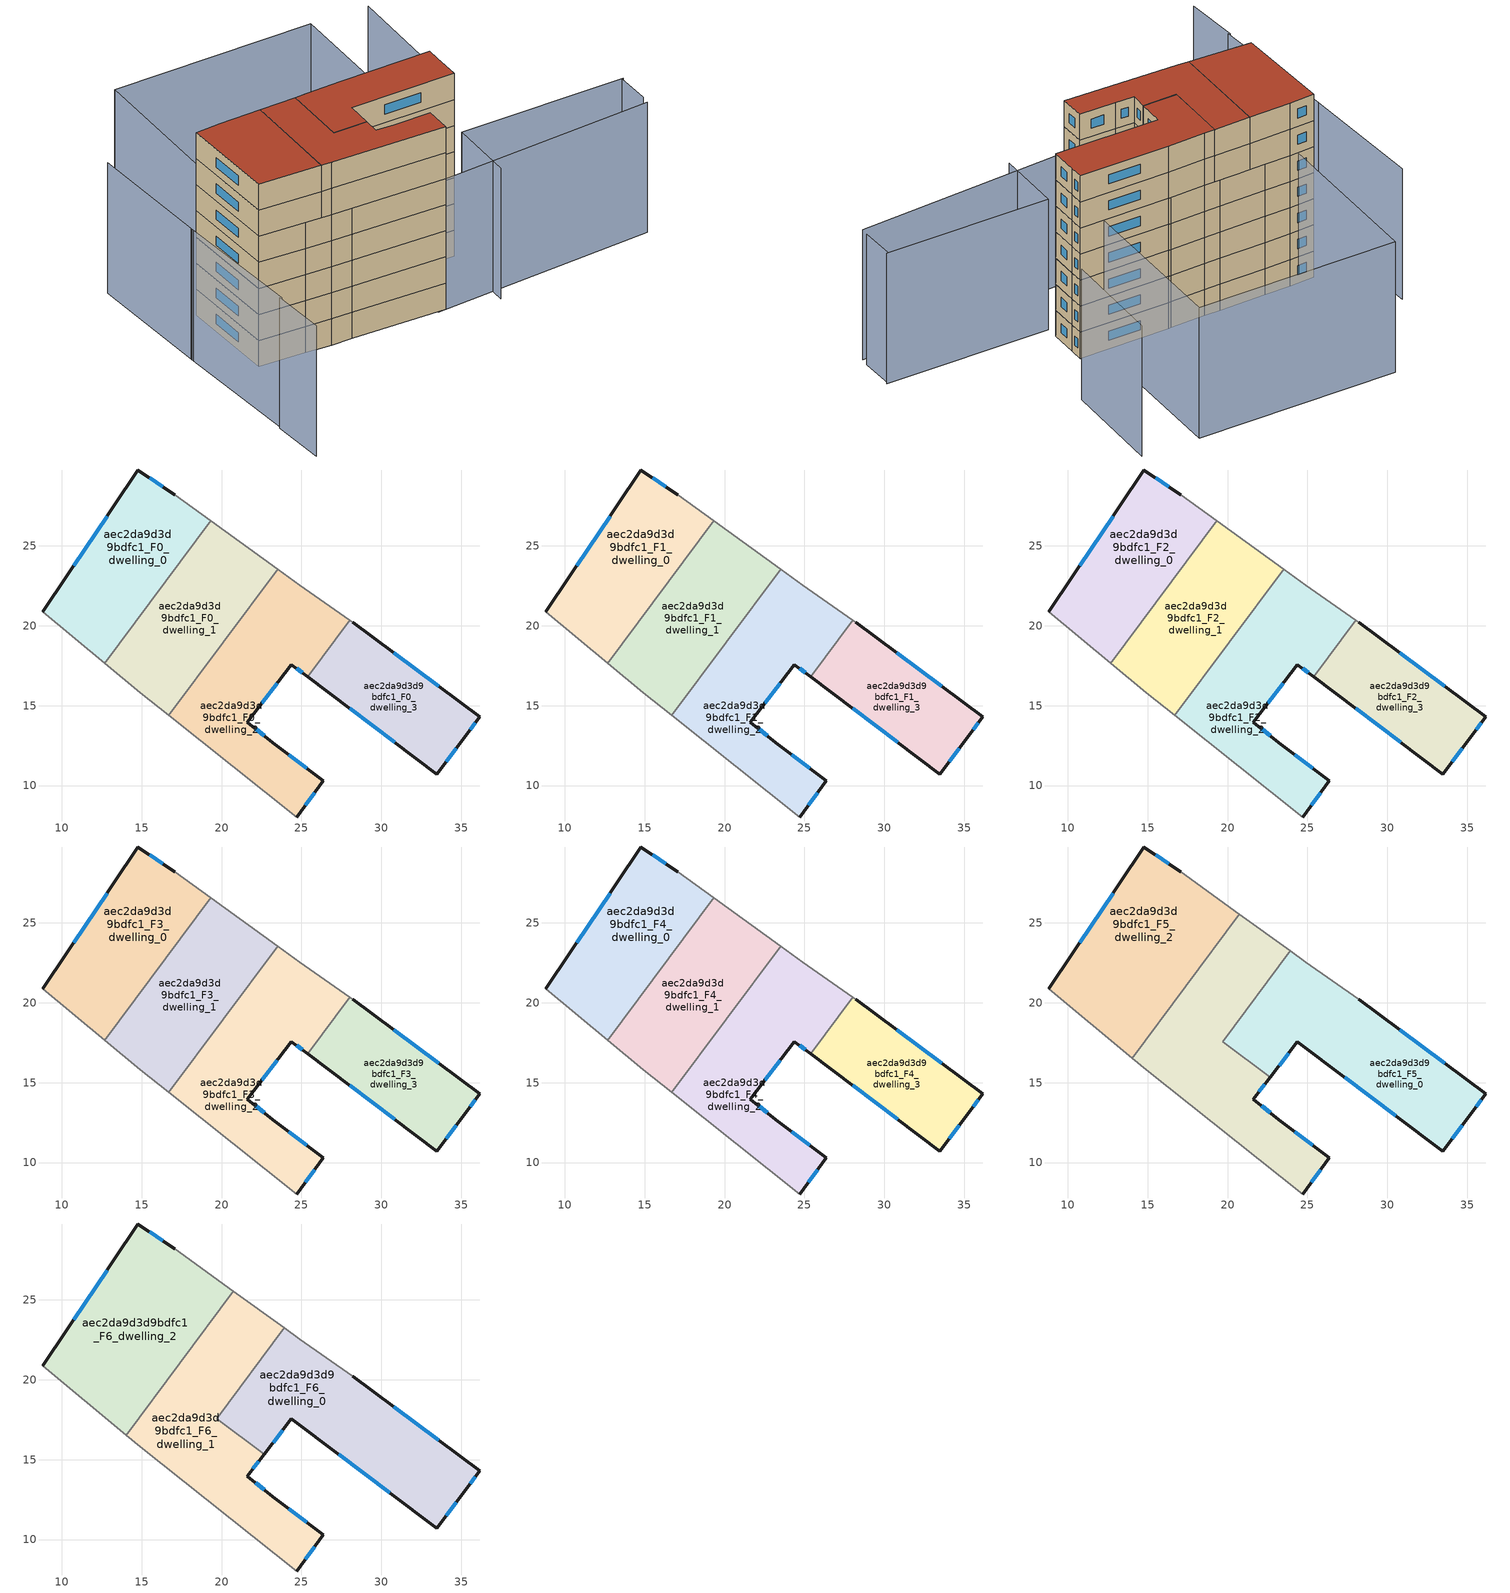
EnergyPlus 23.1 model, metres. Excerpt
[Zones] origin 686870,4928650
aec2da9d3d9bdfc1_F0_dwelling_0
 floor ground (EU_floor_Construction): 17.06,28.22 19.34,26.57 12.69,17.65 8.8,20.87 14.77,29.76 z0
 wall outside (EU_wall_Construction): 17.06,28.22 14.77,29.76 8.8,20.87 z0:3
 wall adiabatic (EU_wall_Construction): 19.34,26.57 17.06,28.22 / 8.8,20.87 12.69,17.65 z0:3
 wall to aec2da9d3d9bdfc1_F0_dwelling_1 (EU_wall_Construction): 12.69,17.65 19.34,26.57 z0:3
 window (EU_Window_Construction): 12.83,26.88 10.73,23.75 / 16.31,28.72 15.51,29.26 z0.97:2.03
aec2da9d3d9bdfc1_F0_dwelling_1
 floor ground (EU_floor_Construction): 23.51,23.55 16.69,14.4 14.9,15.82 12.69,17.65 19.34,26.57 z0
 wall adiabatic (EU_wall_Construction): 23.51,23.55 19.34,26.57 / 12.69,17.65 14.9,15.82 16.69,14.4 z0:3
 wall to aec2da9d3d9bdfc1_F0_dwelling_2 (EU_wall_Construction): 16.69,14.4 23.51,23.55 z0:3
aec2da9d3d9bdfc1_F0_dwelling_2
 floor ground (EU_floor_Construction): 28.03,20.36 25.39,16.82 24.38,17.58 21.62,13.97 23.2,12.69 26.36,10.3 24.72,8.03 16.69,14.4 23.51,23.55 24.91,22.54 z0
 wall outside (EU_wall_Construction): 24.72,8.03 26.36,10.3 23.2,12.69 21.62,13.97 24.38,17.58 25.39,16.82 z0:3
 wall adiabatic (EU_wall_Construction): 16.69,14.4 24.72,8.03 / 28.03,20.36 24.91,22.54 23.51,23.55 z0:3
 wall to aec2da9d3d9bdfc1_F0_dwelling_3 (EU_wall_Construction): 25.39,16.82 28.03,20.36 z0:3
 window (EU_Window_Construction): 22.68,13.1 22.13,13.55 / 25.33,11.07 24.22,11.91 / 25.25,8.77 25.83,9.56 / 24.71,17.33 25.06,17.06 / 22.51,15.14 23.48,16.41 z0.97:2.03
aec2da9d3d9bdfc1_F0_dwelling_3
 floor ground (EU_floor_Construction): 36.18,14.3 35.3,13.12 33.49,10.72 25.39,16.82 28.03,20.36 28.22,20.23 z0
 wall outside (EU_wall_Construction): 25.39,16.82 33.49,10.72 35.3,13.12 36.18,14.3 28.22,20.23 z0:3
 wall adiabatic (EU_wall_Construction): 28.22,20.23 28.03,20.36 z0:3
 window (EU_Window_Construction): 28.01,14.84 30.86,12.7 / 33.6,16.22 30.8,18.31 / 35.58,13.5 35.89,13.92 / 34.07,11.5 34.71,12.34 z0.97:2.03
aec2da9d3d9bdfc1_F1_dwelling_0
 floor to aec2da9d3d9bdfc1_F0_dwelling_0 (EU_floor_Construction): 17.06,28.22 19.34,26.57 12.69,17.65 8.8,20.87 14.77,29.76 z3
 wall outside (EU_wall_Construction): 17.06,28.22 14.77,29.76 8.8,20.87 z3:6
 wall adiabatic (EU_wall_Construction): 19.34,26.57 17.06,28.22 / 8.8,20.87 12.69,17.65 z3:6
 wall to aec2da9d3d9bdfc1_F1_dwelling_1 (EU_wall_Construction): 12.69,17.65 19.34,26.57 z3:6
 window (EU_Window_Construction): 12.83,26.88 10.73,23.75 / 16.31,28.72 15.51,29.26 z3.97:5.03
aec2da9d3d9bdfc1_F1_dwelling_1
 floor to aec2da9d3d9bdfc1_F0_dwelling_1 (EU_floor_Construction): 23.51,23.55 16.69,14.4 14.9,15.82 12.69,17.65 19.34,26.57 z3
 wall adiabatic (EU_wall_Construction): 23.51,23.55 19.34,26.57 / 12.69,17.65 14.9,15.82 16.69,14.4 z3:6
 wall to aec2da9d3d9bdfc1_F1_dwelling_2 (EU_wall_Construction): 16.69,14.4 23.51,23.55 z3:6
aec2da9d3d9bdfc1_F1_dwelling_2
 floor to aec2da9d3d9bdfc1_F0_dwelling_2 (EU_floor_Construction): 28.03,20.36 25.39,16.82 24.38,17.58 21.62,13.97 23.2,12.69 26.36,10.3 24.72,8.03 16.69,14.4 23.51,23.55 24.91,22.54 z3
 wall outside (EU_wall_Construction): 24.72,8.03 26.36,10.3 23.2,12.69 21.62,13.97 24.38,17.58 25.39,16.82 z3:6
 wall adiabatic (EU_wall_Construction): 16.69,14.4 24.72,8.03 / 28.03,20.36 24.91,22.54 23.51,23.55 z3:6
 wall to aec2da9d3d9bdfc1_F1_dwelling_3 (EU_wall_Construction): 25.39,16.82 28.03,20.36 z3:6
 window (EU_Window_Construction): 22.68,13.1 22.13,13.55 / 25.33,11.07 24.22,11.91 / 25.25,8.77 25.83,9.56 / 24.71,17.33 25.06,17.06 / 22.51,15.14 23.48,16.41 z3.97:5.03
aec2da9d3d9bdfc1_F1_dwelling_3
 floor to aec2da9d3d9bdfc1_F0_dwelling_3 (EU_floor_Construction): 36.18,14.3 35.3,13.12 33.49,10.72 25.39,16.82 28.03,20.36 28.22,20.23 z3
 wall outside (EU_wall_Construction): 25.39,16.82 33.49,10.72 35.3,13.12 36.18,14.3 28.22,20.23 z3:6
 wall adiabatic (EU_wall_Construction): 28.22,20.23 28.03,20.36 z3:6
 window (EU_Window_Construction): 28.01,14.84 30.86,12.7 / 33.6,16.22 30.8,18.31 / 35.58,13.5 35.89,13.92 / 34.07,11.5 34.71,12.34 z3.97:5.03
aec2da9d3d9bdfc1_F2_dwelling_0
 floor to aec2da9d3d9bdfc1_F1_dwelling_0 (EU_floor_Construction): 17.06,28.22 19.34,26.57 12.69,17.65 8.8,20.87 14.77,29.76 z6
 wall outside (EU_wall_Construction): 17.06,28.22 14.77,29.76 8.8,20.87 z6:9
 wall adiabatic (EU_wall_Construction): 19.34,26.57 17.06,28.22 / 8.8,20.87 12.69,17.65 z6:9
 wall to aec2da9d3d9bdfc1_F2_dwelling_1 (EU_wall_Construction): 12.69,17.65 19.34,26.57 z6:9
 window (EU_Window_Construction): 12.83,26.88 10.73,23.75 / 16.31,28.72 15.51,29.26 z6.97:8.03
aec2da9d3d9bdfc1_F2_dwelling_1
 floor to aec2da9d3d9bdfc1_F1_dwelling_1 (EU_floor_Construction): 23.51,23.55 16.69,14.4 14.9,15.82 12.69,17.65 19.34,26.57 z6
 wall adiabatic (EU_wall_Construction): 23.51,23.55 19.34,26.57 / 12.69,17.65 14.9,15.82 16.69,14.4 z6:9
 wall to aec2da9d3d9bdfc1_F2_dwelling_2 (EU_wall_Construction): 16.69,14.4 23.51,23.55 z6:9
aec2da9d3d9bdfc1_F2_dwelling_2
 floor to aec2da9d3d9bdfc1_F1_dwelling_2 (EU_floor_Construction): 28.03,20.36 25.39,16.82 24.38,17.58 21.62,13.97 23.2,12.69 26.36,10.3 24.72,8.03 16.69,14.4 23.51,23.55 24.91,22.54 z6
 wall outside (EU_wall_Construction): 24.72,8.03 26.36,10.3 23.2,12.69 21.62,13.97 24.38,17.58 25.39,16.82 z6:9
 wall adiabatic (EU_wall_Construction): 16.69,14.4 24.72,8.03 / 28.03,20.36 24.91,22.54 23.51,23.55 z6:9
 wall to aec2da9d3d9bdfc1_F2_dwelling_3 (EU_wall_Construction): 25.39,16.82 28.03,20.36 z6:9
 window (EU_Window_Construction): 22.68,13.1 22.13,13.55 / 25.33,11.07 24.22,11.91 / 25.25,8.77 25.83,9.56 / 24.71,17.33 25.06,17.06 / 22.51,15.14 23.48,16.41 z6.97:8.03
aec2da9d3d9bdfc1_F2_dwelling_3
 floor to aec2da9d3d9bdfc1_F1_dwelling_3 (EU_floor_Construction): 36.18,14.3 35.3,13.12 33.49,10.72 25.39,16.82 28.03,20.36 28.22,20.23 z6
 wall outside (EU_wall_Construction): 25.39,16.82 33.49,10.72 35.3,13.12 36.18,14.3 28.22,20.23 z6:9
 wall adiabatic (EU_wall_Construction): 28.22,20.23 28.03,20.36 z6:9
 window (EU_Window_Construction): 28.01,14.84 30.86,12.7 / 33.6,16.22 30.8,18.31 / 35.58,13.5 35.89,13.92 / 34.07,11.5 34.71,12.34 z6.97:8.03
aec2da9d3d9bdfc1_F3_dwelling_0
 floor to aec2da9d3d9bdfc1_F2_dwelling_0 (EU_floor_Construction): 17.06,28.22 19.34,26.57 12.69,17.65 8.8,20.87 14.77,29.76 z9
 wall outside (EU_wall_Construction): 17.06,28.22 14.77,29.76 8.8,20.87 z9:12
 wall adiabatic (EU_wall_Construction): 19.34,26.57 17.06,28.22 / 8.8,20.87 12.69,17.65 z9:12
 wall to aec2da9d3d9bdfc1_F3_dwelling_1 (EU_wall_Construction): 12.69,17.65 19.34,26.57 z9:12
 window (EU_Window_Construction): 12.83,26.88 10.73,23.75 / 16.31,28.72 15.51,29.26 z9.97:11.03
aec2da9d3d9bdfc1_F3_dwelling_1
 floor to aec2da9d3d9bdfc1_F2_dwelling_1 (EU_floor_Construction): 23.51,23.55 16.69,14.4 14.9,15.82 12.69,17.65 19.34,26.57 z9
 wall adiabatic (EU_wall_Construction): 23.51,23.55 19.34,26.57 / 12.69,17.65 14.9,15.82 16.69,14.4 z9:12
 wall to aec2da9d3d9bdfc1_F3_dwelling_2 (EU_wall_Construction): 16.69,14.4 23.51,23.55 z9:12
aec2da9d3d9bdfc1_F3_dwelling_2
 floor to aec2da9d3d9bdfc1_F2_dwelling_2 (EU_floor_Construction): 28.03,20.36 25.39,16.82 24.38,17.58 21.62,13.97 23.2,12.69 26.36,10.3 24.72,8.03 16.69,14.4 23.51,23.55 24.91,22.54 z9
 wall outside (EU_wall_Construction): 24.72,8.03 26.36,10.3 23.2,12.69 21.62,13.97 24.38,17.58 25.39,16.82 z9:12
 wall adiabatic (EU_wall_Construction): 16.69,14.4 24.72,8.03 / 28.03,20.36 24.91,22.54 23.51,23.55 z9:12
 wall to aec2da9d3d9bdfc1_F3_dwelling_3 (EU_wall_Construction): 25.39,16.82 28.03,20.36 z9:12
 window (EU_Window_Construction): 22.68,13.1 22.13,13.55 / 25.33,11.07 24.22,11.91 / 25.25,8.77 25.83,9.56 / 24.71,17.33 25.06,17.06 / 22.51,15.14 23.48,16.41 z9.97:11.03
aec2da9d3d9bdfc1_F3_dwelling_3
 floor to aec2da9d3d9bdfc1_F2_dwelling_3 (EU_floor_Construction): 36.18,14.3 35.3,13.12 33.49,10.72 25.39,16.82 28.03,20.36 28.22,20.23 z9
 wall outside (EU_wall_Construction): 25.39,16.82 33.49,10.72 35.3,13.12 36.18,14.3 28.22,20.23 z9:12
 wall adiabatic (EU_wall_Construction): 28.22,20.23 28.03,20.36 z9:12
 window (EU_Window_Construction): 28.01,14.84 30.86,12.7 / 33.6,16.22 30.8,18.31 / 35.58,13.5 35.89,13.92 / 34.07,11.5 34.71,12.34 z9.97:11.03
aec2da9d3d9bdfc1_F4_dwelling_0
 floor to aec2da9d3d9bdfc1_F3_dwelling_0 (EU_floor_Construction): 17.06,28.22 19.34,26.57 12.69,17.65 8.8,20.87 14.77,29.76 z12
 wall outside (EU_wall_Construction): 17.06,28.22 14.77,29.76 8.8,20.87 z12:15
 wall adiabatic (EU_wall_Construction): 19.34,26.57 17.06,28.22 / 8.8,20.87 12.69,17.65 z12:15
 wall to aec2da9d3d9bdfc1_F4_dwelling_1 (EU_wall_Construction): 12.69,17.65 19.34,26.57 z12:15
 window (EU_Window_Construction): 12.83,26.88 10.73,23.75 / 16.31,28.72 15.51,29.26 z12.97:14.03
aec2da9d3d9bdfc1_F4_dwelling_1
 floor to aec2da9d3d9bdfc1_F3_dwelling_1 (EU_floor_Construction): 23.51,23.55 16.69,14.4 14.9,15.82 12.69,17.65 19.34,26.57 z12
 wall adiabatic (EU_wall_Construction): 23.51,23.55 19.34,26.57 / 12.69,17.65 14.9,15.82 16.69,14.4 z12:15
 wall to aec2da9d3d9bdfc1_F4_dwelling_2 (EU_wall_Construction): 16.69,14.4 23.51,23.55 z12:15
aec2da9d3d9bdfc1_F4_dwelling_2
 floor to aec2da9d3d9bdfc1_F3_dwelling_2 (EU_floor_Construction): 28.03,20.36 25.39,16.82 24.38,17.58 21.62,13.97 23.2,12.69 26.36,10.3 24.72,8.03 16.69,14.4 23.51,23.55 24.91,22.54 z12
 wall outside (EU_wall_Construction): 24.72,8.03 26.36,10.3 23.2,12.69 21.62,13.97 24.38,17.58 25.39,16.82 z12:15
 wall adiabatic (EU_wall_Construction): 16.69,14.4 24.72,8.03 / 28.03,20.36 24.91,22.54 23.51,23.55 z12:15
 wall to aec2da9d3d9bdfc1_F4_dwelling_3 (EU_wall_Construction): 25.39,16.82 28.03,20.36 z12:15
 window (EU_Window_Construction): 22.68,13.1 22.13,13.55 / 25.33,11.07 24.22,11.91 / 25.25,8.77 25.83,9.56 / 24.71,17.33 25.06,17.06 / 22.51,15.14 23.48,16.41 z12.97:14.03
aec2da9d3d9bdfc1_F4_dwelling_3
 floor to aec2da9d3d9bdfc1_F3_dwelling_3 (EU_floor_Construction): 36.18,14.3 35.3,13.12 33.49,10.72 25.39,16.82 28.03,20.36 28.22,20.23 z12
 wall outside (EU_wall_Construction): 25.39,16.82 33.49,10.72 35.3,13.12 36.18,14.3 28.22,20.23 z12:15
 wall adiabatic (EU_wall_Construction): 28.22,20.23 28.03,20.36 z12:15
 window (EU_Window_Construction): 28.01,14.84 30.86,12.7 / 33.6,16.22 30.8,18.31 / 35.58,13.5 35.89,13.92 / 34.07,11.5 34.71,12.34 z12.97:14.03
aec2da9d3d9bdfc1_F5_dwelling_0
 floor to aec2da9d3d9bdfc1_F4_dwelling_2 (EU_floor_Construction): 28.03,20.36 25.39,16.82 24.38,17.58 22.67,15.35 19.69,17.57 23.93,23.25 24.91,22.54 z15
 floor to aec2da9d3d9bdfc1_F4_dwelling_3 (EU_floor_Construction): 36.18,14.3 35.3,13.12 33.49,10.72 25.39,16.82 28.03,20.36 28.22,20.23 z15
 wall outside (EU_wall_Construction): 22.67,15.35 24.38,17.58 33.49,10.72 35.3,13.12 36.18,14.3 28.22,20.23 z15:18
 wall adiabatic (EU_wall_Construction): 28.22,20.23 24.91,22.54 23.93,23.25 z15:18
 wall to aec2da9d3d9bdfc1_F5_dwelling_1 (EU_wall_Construction): 23.93,23.25 19.69,17.57 22.67,15.35 z15:18
 window (EU_Window_Construction): 35.58,13.5 35.89,13.92 / 34.07,11.5 34.71,12.34 / 27.33,15.36 30.53,12.94 / 23.23,16.07 23.82,16.86 / 33.6,16.22 30.8,18.31 z15.97:17.03
aec2da9d3d9bdfc1_F5_dwelling_1
 floor to aec2da9d3d9bdfc1_F4_dwelling_2 (EU_floor_Construction): 23.93,23.25 19.69,17.57 22.67,15.35 21.62,13.97 23.2,12.69 26.36,10.3 24.72,8.03 16.69,14.4 23.51,23.55 z15
 floor to aec2da9d3d9bdfc1_F4_dwelling_1 (EU_floor_Construction): 23.51,23.55 16.69,14.4 14.9,15.82 14.03,16.54 20.74,25.55 z15
 wall outside (EU_wall_Construction): 24.72,8.03 26.36,10.3 23.2,12.69 21.62,13.97 22.67,15.35 z15:18
 wall adiabatic (EU_wall_Construction): 14.03,16.54 14.9,15.82 24.72,8.03 / 23.93,23.25 20.74,25.55 z15:18
 wall to aec2da9d3d9bdfc1_F5_dwelling_2 (EU_wall_Construction): 20.74,25.55 14.03,16.54 z15:18
 window (EU_Window_Construction): 21.96,14.42 22.33,14.9 / 22.68,13.1 22.13,13.55 / 25.33,11.07 24.22,11.91 / 25.25,8.77 25.83,9.56 z15.97:17.03
aec2da9d3d9bdfc1_F5_dwelling_2
 floor to aec2da9d3d9bdfc1_F4_dwelling_0 (EU_floor_Construction): 17.06,28.22 19.34,26.57 12.69,17.65 8.8,20.87 14.77,29.76 z15
 floor to aec2da9d3d9bdfc1_F4_dwelling_1 (EU_floor_Construction): 20.74,25.55 14.03,16.54 12.69,17.65 19.34,26.57 z15
 wall outside (EU_wall_Construction): 17.06,28.22 14.77,29.76 8.8,20.87 z15:18
 wall adiabatic (EU_wall_Construction): 20.74,25.55 17.06,28.22 / 8.8,20.87 14.03,16.54 z15:18
 window (EU_Window_Construction): 12.83,26.88 10.73,23.75 / 16.31,28.72 15.51,29.26 z15.97:17.03
aec2da9d3d9bdfc1_F6_dwelling_0
 floor to aec2da9d3d9bdfc1_F5_dwelling_0 (EU_floor_Construction): 28.22,20.23 36.18,14.3 35.3,13.12 33.49,10.72 24.38,17.58 22.67,15.35 19.69,17.57 23.93,23.25 24.91,22.54 z18
 wall outside (EU_wall_Construction): 22.67,15.35 24.38,17.58 33.49,10.72 35.3,13.12 36.18,14.3 28.22,20.23 z18:21
 wall adiabatic (EU_wall_Construction): 28.22,20.23 24.91,22.54 23.93,23.25 z18:21
 wall to aec2da9d3d9bdfc1_F6_dwelling_1 (EU_wall_Construction): 23.93,23.25 19.69,17.57 22.67,15.35 z18:21
 window (EU_Window_Construction): 35.58,13.5 35.89,13.92 / 34.07,11.5 34.71,12.34 / 27.33,15.36 30.53,12.94 / 23.23,16.07 23.82,16.86 / 33.6,16.22 30.8,18.31 z18.97:20.03
 roof outside (EU_roof_Construction): 35.3,13.12 36.18,14.3 28.22,20.23 24.91,22.54 23.93,23.25 19.69,17.57 22.67,15.35 24.38,17.58 33.49,10.72 z21
aec2da9d3d9bdfc1_F6_dwelling_1
 floor to aec2da9d3d9bdfc1_F5_dwelling_1 (EU_floor_Construction): 23.93,23.25 19.69,17.57 22.67,15.35 21.62,13.97 23.2,12.69 26.36,10.3 24.72,8.03 14.9,15.82 14.02,16.54 20.74,25.55 z18
 wall outside (EU_wall_Construction): 24.72,8.03 26.36,10.3 23.2,12.69 21.62,13.97 22.67,15.35 z18:21
 wall adiabatic (EU_wall_Construction): 14.03,16.54 14.9,15.82 24.72,8.03 / 23.93,23.25 20.74,25.55 z18:21
 wall to aec2da9d3d9bdfc1_F6_dwelling_2 (EU_wall_Construction): 20.74,25.55 14.03,16.54 z18:21
 window (EU_Window_Construction): 21.96,14.42 22.33,14.9 / 22.68,13.1 22.13,13.55 / 25.33,11.07 24.22,11.91 / 25.25,8.77 25.83,9.56 z18.97:20.03
 roof outside (EU_roof_Construction): 24.72,8.03 26.36,10.3 23.2,12.69 21.62,13.97 22.67,15.35 19.69,17.57 23.93,23.25 20.74,25.55 14.03,16.54 14.9,15.82 z21
aec2da9d3d9bdfc1_F6_dwelling_2
 floor to aec2da9d3d9bdfc1_F5_dwelling_2 (EU_floor_Construction): 17.06,28.22 20.74,25.55 14.02,16.54 8.8,20.87 14.77,29.76 z18
 wall outside (EU_wall_Construction): 17.06,28.22 14.77,29.76 8.8,20.87 z18:21
 wall adiabatic (EU_wall_Construction): 20.74,25.55 17.06,28.22 / 8.8,20.87 14.03,16.54 z18:21
 window (EU_Window_Construction): 12.83,26.88 10.73,23.75 / 16.31,28.72 15.51,29.26 z18.97:20.03
 roof outside (EU_roof_Construction): 14.03,16.54 20.74,25.55 17.06,28.22 14.77,29.76 8.8,20.87 z21
shading: 8.8,20.87 25.71,9.51 / -0.26,15.06 -3.38,10 / 23.99,8.51 44.21,-4.9 / 44.8,-4.25 47.03,-1.1 / 28.37,3.84 32.71,9.63 / 32.71,9.63 47.16,-1.2 / 42.72,17.1 49.52,26.07 / 7.6,27.33 -0.21,14.85 / 15.09,39.02 7.43,27.07 / 44.64,29.99 33.94,15.64 / 33.94,15.64 16.36,28.74 / 16.36,28.74 27.06,43.1 / 27.06,43.1 44.64,29.99 z0:15
[Building]
EU S2 Campaign: North Axis=0; Terrain=City; Solar Distribution=FullExterior
[Site:Location]
Bologna: Latitude=44.5; Longitude=11.25; Time Zone=1; Elevation=37
[SizingPeriod:WeatherFileDays]
AnnualSizingPeriod: Begin Month=1; Begin Day of Month=1; End Month=12; End Day of Month=31; Day of Week for Start Day=Monday; Use Weather File Daylight Saving Period=No; Use Weather File Rain and Snow Indicators=No
[MATERIAL]
EU_InternalMass_Material: Roughness=MediumRough; Thickness=0.1; Conductivity=1; Density=1800; Specific Heat=900; Thermal Absorptance=0.9; Solar Absorptance=0.7; Visible Absorptance=0.7
[MATERIAL:NOMASS] Roughness=MediumRough; Thermal Absorptance=0.9; Solar Absorptance=0.7; Visible Absorptance=0.7
Name | Thermal Resistance
EU_wall_NoMass | 0.779417
EU_roof_NoMass | 0.435466
EU_floor_NoMass | 0.588222
[WINDOWMATERIAL:SIMPLEGLAZINGSYSTEM]
EU_Window_SimpleGlazing: UFactor=5.16242; Solar Heat Gain Coefficient=0.85; Visible Transmittance=0.85
[CONSTRUCTION]
EU_wall_Construction: EU_wall_NoMass
EU_roof_Construction: EU_roof_NoMass
EU_floor_Construction: EU_floor_NoMass
EU_Window_Construction: EU_Window_SimpleGlazing
EU_InternalMass_Construction: EU_InternalMass_Material
[ZONE] Type=1; Multiplier=1; Ceiling Height=autocalculate; Floor Area=autocalculate; Part of Total Floor Area=Yes
Name | Volume
aec2da9d3d9bdfc1_F0_dwelling_0 | 174.16
aec2da9d3d9bdfc1_F1_dwelling_0; aec2da9d3d9bdfc1_F2_dwelling_0; aec2da9d3d9bdfc1_F3_dwelling_0; aec2da9d3d9bdfc1_F4_dwelling_0 | 174.161
aec2da9d3d9bdfc1_F5_dwelling_0 | 232.208
aec2da9d3d9bdfc1_F6_dwelling_0 | 232.211
aec2da9d3d9bdfc1_F0_dwelling_1 | 174.163
aec2da9d3d9bdfc1_F1_dwelling_1; aec2da9d3d9bdfc1_F2_dwelling_1; aec2da9d3d9bdfc1_F3_dwelling_1; aec2da9d3d9bdfc1_F4_dwelling_1 | 174.162
aec2da9d3d9bdfc1_F5_dwelling_1 | 232.207
aec2da9d3d9bdfc1_F6_dwelling_1 | 232.214
aec2da9d3d9bdfc1_F0_dwelling_2 | 212.782
aec2da9d3d9bdfc1_F1_dwelling_2; aec2da9d3d9bdfc1_F2_dwelling_2; aec2da9d3d9bdfc1_F3_dwelling_2; aec2da9d3d9bdfc1_F4_dwelling_2 | 212.785
aec2da9d3d9bdfc1_F5_dwelling_2 | 232.204
aec2da9d3d9bdfc1_F6_dwelling_2 | 232.209
aec2da9d3d9bdfc1_F0_dwelling_3 | 135.524
aec2da9d3d9bdfc1_F1_dwelling_3; aec2da9d3d9bdfc1_F2_dwelling_3; aec2da9d3d9bdfc1_F3_dwelling_3; aec2da9d3d9bdfc1_F4_dwelling_3 | 135.523
[INTERNALMASS] Construction=EU_InternalMass_Construction
Name | Zone or ZoneList | Surface Area
aec2da9d3d9bdfc1_F0_dwelling_0_EU_InternalMass | aec2da9d3d9bdfc1_F0_dwelling_0 | 58.0536
aec2da9d3d9bdfc1_F0_dwelling_1_EU_InternalMass | aec2da9d3d9bdfc1_F0_dwelling_1 | 58.0539
aec2da9d3d9bdfc1_F0_dwelling_2_EU_InternalMass | aec2da9d3d9bdfc1_F0_dwelling_2 | 70.9279
aec2da9d3d9bdfc1_F0_dwelling_3_EU_InternalMass | aec2da9d3d9bdfc1_F0_dwelling_3 | 45.1747
aec2da9d3d9bdfc1_F1_dwelling_0_EU_InternalMass | aec2da9d3d9bdfc1_F1_dwelling_0 | 58.0536
aec2da9d3d9bdfc1_F1_dwelling_1_EU_InternalMass | aec2da9d3d9bdfc1_F1_dwelling_1 | 58.0539
aec2da9d3d9bdfc1_F1_dwelling_2_EU_InternalMass | aec2da9d3d9bdfc1_F1_dwelling_2 | 70.9279
aec2da9d3d9bdfc1_F1_dwelling_3_EU_InternalMass | aec2da9d3d9bdfc1_F1_dwelling_3 | 45.1747
aec2da9d3d9bdfc1_F2_dwelling_0_EU_InternalMass | aec2da9d3d9bdfc1_F2_dwelling_0 | 58.0536
aec2da9d3d9bdfc1_F2_dwelling_1_EU_InternalMass | aec2da9d3d9bdfc1_F2_dwelling_1 | 58.0539
aec2da9d3d9bdfc1_F2_dwelling_2_EU_InternalMass | aec2da9d3d9bdfc1_F2_dwelling_2 | 70.9279
aec2da9d3d9bdfc1_F2_dwelling_3_EU_InternalMass | aec2da9d3d9bdfc1_F2_dwelling_3 | 45.1747
aec2da9d3d9bdfc1_F3_dwelling_0_EU_InternalMass | aec2da9d3d9bdfc1_F3_dwelling_0 | 58.0536
aec2da9d3d9bdfc1_F3_dwelling_1_EU_InternalMass | aec2da9d3d9bdfc1_F3_dwelling_1 | 58.0539
aec2da9d3d9bdfc1_F3_dwelling_2_EU_InternalMass | aec2da9d3d9bdfc1_F3_dwelling_2 | 70.9279
aec2da9d3d9bdfc1_F3_dwelling_3_EU_InternalMass | aec2da9d3d9bdfc1_F3_dwelling_3 | 45.1747
aec2da9d3d9bdfc1_F4_dwelling_0_EU_InternalMass | aec2da9d3d9bdfc1_F4_dwelling_0 | 58.0536
aec2da9d3d9bdfc1_F4_dwelling_1_EU_InternalMass | aec2da9d3d9bdfc1_F4_dwelling_1 | 58.0539
aec2da9d3d9bdfc1_F4_dwelling_2_EU_InternalMass | aec2da9d3d9bdfc1_F4_dwelling_2 | 70.9279
aec2da9d3d9bdfc1_F4_dwelling_3_EU_InternalMass | aec2da9d3d9bdfc1_F4_dwelling_3 | 45.1747
aec2da9d3d9bdfc1_F5_dwelling_0_EU_InternalMass | aec2da9d3d9bdfc1_F5_dwelling_0 | 77.4046
aec2da9d3d9bdfc1_F5_dwelling_1_EU_InternalMass | aec2da9d3d9bdfc1_F5_dwelling_1 | 77.4043
aec2da9d3d9bdfc1_F5_dwelling_2_EU_InternalMass | aec2da9d3d9bdfc1_F5_dwelling_2 | 77.4031
aec2da9d3d9bdfc1_F6_dwelling_0_EU_InternalMass | aec2da9d3d9bdfc1_F6_dwelling_0 | 77.4046
aec2da9d3d9bdfc1_F6_dwelling_1_EU_InternalMass | aec2da9d3d9bdfc1_F6_dwelling_1 | 77.4043
aec2da9d3d9bdfc1_F6_dwelling_2_EU_InternalMass | aec2da9d3d9bdfc1_F6_dwelling_2 | 77.4031
[OTHEREQUIPMENT] Fuel Type=Electricity; Design Level Calculation Method=Watts/Area; Power per Zone Floor Area=1; Fraction Latent=0; Fraction Radiant=0; Fraction Lost=0; Carbon Dioxide Generation Rate=0; EndUse Subcategory=EU_Step8_InternalGains
Name | Zone or ZoneList or Space or SpaceList | Schedule
EU_Step8_InternalGain_aec2da9d3d9bdfc1_F0_dwelling_0_f000 | aec2da9d3d9bdfc1_F0_dwelling_0 | EU_Step8_GainSchedule_aec2da9d3d9bdfc1_F0_dwelling_0_f000
EU_Step8_InternalGain_aec2da9d3d9bdfc1_F0_dwelling_1_f000 | aec2da9d3d9bdfc1_F0_dwelling_1 | EU_Step8_GainSchedule_aec2da9d3d9bdfc1_F0_dwelling_1_f000
EU_Step8_InternalGain_aec2da9d3d9bdfc1_F0_dwelling_2_f000 | aec2da9d3d9bdfc1_F0_dwelling_2 | EU_Step8_GainSchedule_aec2da9d3d9bdfc1_F0_dwelling_2_f000
EU_Step8_InternalGain_aec2da9d3d9bdfc1_F0_dwelling_3_f000 | aec2da9d3d9bdfc1_F0_dwelling_3 | EU_Step8_GainSchedule_aec2da9d3d9bdfc1_F0_dwelling_3_f000
EU_Step8_InternalGain_aec2da9d3d9bdfc1_F1_dwelling_0_f000 | aec2da9d3d9bdfc1_F1_dwelling_0 | EU_Step8_GainSchedule_aec2da9d3d9bdfc1_F1_dwelling_0_f000
EU_Step8_InternalGain_aec2da9d3d9bdfc1_F1_dwelling_1_f000 | aec2da9d3d9bdfc1_F1_dwelling_1 | EU_Step8_GainSchedule_aec2da9d3d9bdfc1_F1_dwelling_1_f000
EU_Step8_InternalGain_aec2da9d3d9bdfc1_F1_dwelling_2_f000 | aec2da9d3d9bdfc1_F1_dwelling_2 | EU_Step8_GainSchedule_aec2da9d3d9bdfc1_F1_dwelling_2_f000
EU_Step8_InternalGain_aec2da9d3d9bdfc1_F1_dwelling_3_f000 | aec2da9d3d9bdfc1_F1_dwelling_3 | EU_Step8_GainSchedule_aec2da9d3d9bdfc1_F1_dwelling_3_f000
EU_Step8_InternalGain_aec2da9d3d9bdfc1_F2_dwelling_0_f000 | aec2da9d3d9bdfc1_F2_dwelling_0 | EU_Step8_GainSchedule_aec2da9d3d9bdfc1_F2_dwelling_0_f000
EU_Step8_InternalGain_aec2da9d3d9bdfc1_F2_dwelling_1_f000 | aec2da9d3d9bdfc1_F2_dwelling_1 | EU_Step8_GainSchedule_aec2da9d3d9bdfc1_F2_dwelling_1_f000
EU_Step8_InternalGain_aec2da9d3d9bdfc1_F2_dwelling_2_f000 | aec2da9d3d9bdfc1_F2_dwelling_2 | EU_Step8_GainSchedule_aec2da9d3d9bdfc1_F2_dwelling_2_f000
EU_Step8_InternalGain_aec2da9d3d9bdfc1_F2_dwelling_3_f000 | aec2da9d3d9bdfc1_F2_dwelling_3 | EU_Step8_GainSchedule_aec2da9d3d9bdfc1_F2_dwelling_3_f000
EU_Step8_InternalGain_aec2da9d3d9bdfc1_F3_dwelling_0_f000 | aec2da9d3d9bdfc1_F3_dwelling_0 | EU_Step8_GainSchedule_aec2da9d3d9bdfc1_F3_dwelling_0_f000
EU_Step8_InternalGain_aec2da9d3d9bdfc1_F3_dwelling_1_f000 | aec2da9d3d9bdfc1_F3_dwelling_1 | EU_Step8_GainSchedule_aec2da9d3d9bdfc1_F3_dwelling_1_f000
EU_Step8_InternalGain_aec2da9d3d9bdfc1_F3_dwelling_2_f000 | aec2da9d3d9bdfc1_F3_dwelling_2 | EU_Step8_GainSchedule_aec2da9d3d9bdfc1_F3_dwelling_2_f000
EU_Step8_InternalGain_aec2da9d3d9bdfc1_F3_dwelling_3_f000 | aec2da9d3d9bdfc1_F3_dwelling_3 | EU_Step8_GainSchedule_aec2da9d3d9bdfc1_F3_dwelling_3_f000
EU_Step8_InternalGain_aec2da9d3d9bdfc1_F4_dwelling_0_f000 | aec2da9d3d9bdfc1_F4_dwelling_0 | EU_Step8_GainSchedule_aec2da9d3d9bdfc1_F4_dwelling_0_f000
EU_Step8_InternalGain_aec2da9d3d9bdfc1_F4_dwelling_1_f000 | aec2da9d3d9bdfc1_F4_dwelling_1 | EU_Step8_GainSchedule_aec2da9d3d9bdfc1_F4_dwelling_1_f000
EU_Step8_InternalGain_aec2da9d3d9bdfc1_F4_dwelling_2_f000 | aec2da9d3d9bdfc1_F4_dwelling_2 | EU_Step8_GainSchedule_aec2da9d3d9bdfc1_F4_dwelling_2_f000
EU_Step8_InternalGain_aec2da9d3d9bdfc1_F4_dwelling_3_f000 | aec2da9d3d9bdfc1_F4_dwelling_3 | EU_Step8_GainSchedule_aec2da9d3d9bdfc1_F4_dwelling_3_f000
EU_Step8_InternalGain_aec2da9d3d9bdfc1_F5_dwelling_0_f000 | aec2da9d3d9bdfc1_F5_dwelling_0 | EU_Step8_GainSchedule_aec2da9d3d9bdfc1_F5_dwelling_0_f000
EU_Step8_InternalGain_aec2da9d3d9bdfc1_F5_dwelling_1_f000 | aec2da9d3d9bdfc1_F5_dwelling_1 | EU_Step8_GainSchedule_aec2da9d3d9bdfc1_F5_dwelling_1_f000
EU_Step8_InternalGain_aec2da9d3d9bdfc1_F5_dwelling_2_f000 | aec2da9d3d9bdfc1_F5_dwelling_2 | EU_Step8_GainSchedule_aec2da9d3d9bdfc1_F5_dwelling_2_f000
EU_Step8_InternalGain_aec2da9d3d9bdfc1_F6_dwelling_0_f000 | aec2da9d3d9bdfc1_F6_dwelling_0 | EU_Step8_GainSchedule_aec2da9d3d9bdfc1_F6_dwelling_0_f000
EU_Step8_InternalGain_aec2da9d3d9bdfc1_F6_dwelling_1_f000 | aec2da9d3d9bdfc1_F6_dwelling_1 | EU_Step8_GainSchedule_aec2da9d3d9bdfc1_F6_dwelling_1_f000
EU_Step8_InternalGain_aec2da9d3d9bdfc1_F6_dwelling_2_f000 | aec2da9d3d9bdfc1_F6_dwelling_2 | EU_Step8_GainSchedule_aec2da9d3d9bdfc1_F6_dwelling_2_f000
[ZONEVENTILATION:DESIGNFLOWRATE] Schedule=EU_AlwaysOn; Design Flow Rate Calculation Method=AirChanges/Hour; Air Changes per Hour=0.712058; Ventilation Type=Natural; Fan Pressure Rise=0; Fan Total Efficiency=1; Constant Term Coefficient=1; Temperature Term Coefficient=0; Velocity Term Coefficient=0; Velocity Squared Term Coefficient=0; Minimum Indoor Temperature=-100; Maximum Indoor Temperature=100; Delta Temperature=-100; Minimum Outdoor Temperature=-100; Maximum Outdoor Temperature=100; Maximum Wind Speed=40
Name | Zone or ZoneList or Space or SpaceList
EU_ConstantAir_aec2da9d3d9bdfc1_F0_dwelling_0 | aec2da9d3d9bdfc1_F0_dwelling_0
EU_ConstantAir_aec2da9d3d9bdfc1_F0_dwelling_1 | aec2da9d3d9bdfc1_F0_dwelling_1
EU_ConstantAir_aec2da9d3d9bdfc1_F0_dwelling_2 | aec2da9d3d9bdfc1_F0_dwelling_2
EU_ConstantAir_aec2da9d3d9bdfc1_F0_dwelling_3 | aec2da9d3d9bdfc1_F0_dwelling_3
EU_ConstantAir_aec2da9d3d9bdfc1_F1_dwelling_0 | aec2da9d3d9bdfc1_F1_dwelling_0
EU_ConstantAir_aec2da9d3d9bdfc1_F1_dwelling_1 | aec2da9d3d9bdfc1_F1_dwelling_1
EU_ConstantAir_aec2da9d3d9bdfc1_F1_dwelling_2 | aec2da9d3d9bdfc1_F1_dwelling_2
EU_ConstantAir_aec2da9d3d9bdfc1_F1_dwelling_3 | aec2da9d3d9bdfc1_F1_dwelling_3
EU_ConstantAir_aec2da9d3d9bdfc1_F2_dwelling_0 | aec2da9d3d9bdfc1_F2_dwelling_0
EU_ConstantAir_aec2da9d3d9bdfc1_F2_dwelling_1 | aec2da9d3d9bdfc1_F2_dwelling_1
EU_ConstantAir_aec2da9d3d9bdfc1_F2_dwelling_2 | aec2da9d3d9bdfc1_F2_dwelling_2
EU_ConstantAir_aec2da9d3d9bdfc1_F2_dwelling_3 | aec2da9d3d9bdfc1_F2_dwelling_3
EU_ConstantAir_aec2da9d3d9bdfc1_F3_dwelling_0 | aec2da9d3d9bdfc1_F3_dwelling_0
EU_ConstantAir_aec2da9d3d9bdfc1_F3_dwelling_1 | aec2da9d3d9bdfc1_F3_dwelling_1
EU_ConstantAir_aec2da9d3d9bdfc1_F3_dwelling_2 | aec2da9d3d9bdfc1_F3_dwelling_2
EU_ConstantAir_aec2da9d3d9bdfc1_F3_dwelling_3 | aec2da9d3d9bdfc1_F3_dwelling_3
EU_ConstantAir_aec2da9d3d9bdfc1_F4_dwelling_0 | aec2da9d3d9bdfc1_F4_dwelling_0
EU_ConstantAir_aec2da9d3d9bdfc1_F4_dwelling_1 | aec2da9d3d9bdfc1_F4_dwelling_1
EU_ConstantAir_aec2da9d3d9bdfc1_F4_dwelling_2 | aec2da9d3d9bdfc1_F4_dwelling_2
EU_ConstantAir_aec2da9d3d9bdfc1_F4_dwelling_3 | aec2da9d3d9bdfc1_F4_dwelling_3
EU_ConstantAir_aec2da9d3d9bdfc1_F5_dwelling_0 | aec2da9d3d9bdfc1_F5_dwelling_0
EU_ConstantAir_aec2da9d3d9bdfc1_F5_dwelling_1 | aec2da9d3d9bdfc1_F5_dwelling_1
EU_ConstantAir_aec2da9d3d9bdfc1_F5_dwelling_2 | aec2da9d3d9bdfc1_F5_dwelling_2
EU_ConstantAir_aec2da9d3d9bdfc1_F6_dwelling_0 | aec2da9d3d9bdfc1_F6_dwelling_0
EU_ConstantAir_aec2da9d3d9bdfc1_F6_dwelling_1 | aec2da9d3d9bdfc1_F6_dwelling_1
EU_ConstantAir_aec2da9d3d9bdfc1_F6_dwelling_2 | aec2da9d3d9bdfc1_F6_dwelling_2
[HVACTEMPLATE:THERMOSTAT] Constant Heating Setpoint=20; Constant Cooling Setpoint=50
EU_HeatOnly_aec2da9d3d9bdfc1_F0_dwelling_0; EU_HeatOnly_aec2da9d3d9bdfc1_F0_dwelling_1; EU_HeatOnly_aec2da9d3d9bdfc1_F0_dwelling_2; EU_HeatOnly_aec2da9d3d9bdfc1_F0_dwelling_3; EU_HeatOnly_aec2da9d3d9bdfc1_F1_dwelling_0; EU_HeatOnly_aec2da9d3d9bdfc1_F1_dwelling_1; EU_HeatOnly_aec2da9d3d9bdfc1_F1_dwelling_2; EU_HeatOnly_aec2da9d3d9bdfc1_F1_dwelling_3; EU_HeatOnly_aec2da9d3d9bdfc1_F2_dwelling_0; EU_HeatOnly_aec2da9d3d9bdfc1_F2_dwelling_1; EU_HeatOnly_aec2da9d3d9bdfc1_F2_dwelling_2; EU_HeatOnly_aec2da9d3d9bdfc1_F2_dwelling_3; EU_HeatOnly_aec2da9d3d9bdfc1_F3_dwelling_0; EU_HeatOnly_aec2da9d3d9bdfc1_F3_dwelling_1; EU_HeatOnly_aec2da9d3d9bdfc1_F3_dwelling_2; EU_HeatOnly_aec2da9d3d9bdfc1_F3_dwelling_3; EU_HeatOnly_aec2da9d3d9bdfc1_F4_dwelling_0; EU_HeatOnly_aec2da9d3d9bdfc1_F4_dwelling_1; EU_HeatOnly_aec2da9d3d9bdfc1_F4_dwelling_2; EU_HeatOnly_aec2da9d3d9bdfc1_F4_dwelling_3; EU_HeatOnly_aec2da9d3d9bdfc1_F5_dwelling_0; EU_HeatOnly_aec2da9d3d9bdfc1_F5_dwelling_1; EU_HeatOnly_aec2da9d3d9bdfc1_F5_dwelling_2; EU_HeatOnly_aec2da9d3d9bdfc1_F6_dwelling_0; EU_HeatOnly_aec2da9d3d9bdfc1_F6_dwelling_1; EU_HeatOnly_aec2da9d3d9bdfc1_F6_dwelling_2
[HVACTEMPLATE:ZONE:IDEALLOADSAIRSYSTEM] System Availability Schedule=EU_AlwaysOn; Maximum Heating Supply Air Temperature=50; Minimum Cooling Supply Air Temperature=13; Maximum Heating Supply Air Humidity Ratio=0.0156; Minimum Cooling Supply Air Humidity Ratio=0.0077; Heating Limit=NoLimit; Cooling Limit=NoLimit; Heating Availability Schedule=EU_AlwaysOn; Cooling Availability Schedule=EU_CoolingOff; Dehumidification Control Type=ConstantSensibleHeatRatio; Cooling Sensible Heat Ratio=0.7; Dehumidification Setpoint=60; Humidification Control Type=None; Humidification Setpoint=30; Outdoor Air Method=None; Outdoor Air Flow Rate per Person=0.00944; Outdoor Air Flow Rate per Zone Floor Area=0; Outdoor Air Flow Rate per Zone=0; Demand Controlled Ventilation Type=None; Outdoor Air Economizer Type=NoEconomizer; Heat Recovery Type=None; Sensible Heat Recovery Effectiveness=0.7; Latent Heat Recovery Effectiveness=0.65
Name | Template Thermostat
aec2da9d3d9bdfc1_F0_dwelling_0 | EU_HeatOnly_aec2da9d3d9bdfc1_F0_dwelling_0
aec2da9d3d9bdfc1_F0_dwelling_1 | EU_HeatOnly_aec2da9d3d9bdfc1_F0_dwelling_1
aec2da9d3d9bdfc1_F0_dwelling_2 | EU_HeatOnly_aec2da9d3d9bdfc1_F0_dwelling_2
aec2da9d3d9bdfc1_F0_dwelling_3 | EU_HeatOnly_aec2da9d3d9bdfc1_F0_dwelling_3
aec2da9d3d9bdfc1_F1_dwelling_0 | EU_HeatOnly_aec2da9d3d9bdfc1_F1_dwelling_0
aec2da9d3d9bdfc1_F1_dwelling_1 | EU_HeatOnly_aec2da9d3d9bdfc1_F1_dwelling_1
aec2da9d3d9bdfc1_F1_dwelling_2 | EU_HeatOnly_aec2da9d3d9bdfc1_F1_dwelling_2
aec2da9d3d9bdfc1_F1_dwelling_3 | EU_HeatOnly_aec2da9d3d9bdfc1_F1_dwelling_3
aec2da9d3d9bdfc1_F2_dwelling_0 | EU_HeatOnly_aec2da9d3d9bdfc1_F2_dwelling_0
aec2da9d3d9bdfc1_F2_dwelling_1 | EU_HeatOnly_aec2da9d3d9bdfc1_F2_dwelling_1
aec2da9d3d9bdfc1_F2_dwelling_2 | EU_HeatOnly_aec2da9d3d9bdfc1_F2_dwelling_2
aec2da9d3d9bdfc1_F2_dwelling_3 | EU_HeatOnly_aec2da9d3d9bdfc1_F2_dwelling_3
aec2da9d3d9bdfc1_F3_dwelling_0 | EU_HeatOnly_aec2da9d3d9bdfc1_F3_dwelling_0
aec2da9d3d9bdfc1_F3_dwelling_1 | EU_HeatOnly_aec2da9d3d9bdfc1_F3_dwelling_1
aec2da9d3d9bdfc1_F3_dwelling_2 | EU_HeatOnly_aec2da9d3d9bdfc1_F3_dwelling_2
aec2da9d3d9bdfc1_F3_dwelling_3 | EU_HeatOnly_aec2da9d3d9bdfc1_F3_dwelling_3
aec2da9d3d9bdfc1_F4_dwelling_0 | EU_HeatOnly_aec2da9d3d9bdfc1_F4_dwelling_0
aec2da9d3d9bdfc1_F4_dwelling_1 | EU_HeatOnly_aec2da9d3d9bdfc1_F4_dwelling_1
aec2da9d3d9bdfc1_F4_dwelling_2 | EU_HeatOnly_aec2da9d3d9bdfc1_F4_dwelling_2
aec2da9d3d9bdfc1_F4_dwelling_3 | EU_HeatOnly_aec2da9d3d9bdfc1_F4_dwelling_3
aec2da9d3d9bdfc1_F5_dwelling_0 | EU_HeatOnly_aec2da9d3d9bdfc1_F5_dwelling_0
aec2da9d3d9bdfc1_F5_dwelling_1 | EU_HeatOnly_aec2da9d3d9bdfc1_F5_dwelling_1
aec2da9d3d9bdfc1_F5_dwelling_2 | EU_HeatOnly_aec2da9d3d9bdfc1_F5_dwelling_2
aec2da9d3d9bdfc1_F6_dwelling_0 | EU_HeatOnly_aec2da9d3d9bdfc1_F6_dwelling_0
aec2da9d3d9bdfc1_F6_dwelling_1 | EU_HeatOnly_aec2da9d3d9bdfc1_F6_dwelling_1
aec2da9d3d9bdfc1_F6_dwelling_2 | EU_HeatOnly_aec2da9d3d9bdfc1_F6_dwelling_2
[SIZING:ZONE] Zone Cooling Design Supply Air Temperature Input Method=SupplyAirTemperature; Zone Cooling Design Supply Air Temperature=13; Zone Heating Design Supply Air Temperature Input Method=SupplyAirTemperature; Zone Heating Design Supply Air Temperature=50; Zone Cooling Design Supply Air Humidity Ratio=0.008; Zone Heating Design Supply Air Humidity Ratio=0.008; Cooling Design Air Flow Method=DesignDay; Cooling Design Air Flow Rate=0; Cooling Minimum Air Flow per Zone Floor Area=0.000762; Cooling Minimum Air Flow=0; Cooling Minimum Air Flow Fraction=0.2; Heating Design Air Flow Method=DesignDay; Heating Design Air Flow Rate=0; Heating Maximum Air Flow per Zone Floor Area=0.002032; Heating Maximum Air Flow=0.141576; Heating Maximum Air Flow Fraction=0.3; Account for Dedicated Outdoor Air System=No; Dedicated Outdoor Air System Control Strategy=NeutralSupplyAir; Dedicated Outdoor Air Low Setpoint Temperature for Design=autosize; Dedicated Outdoor Air High Setpoint Temperature for Design=autosize; Zone Load Sizing Method=Sensible Load Only No Latent Load; Zone Latent Cooling Design Supply Air Humidity Ratio Input Method=HumidityRatioDifference; Zone Cooling Design Supply Air Humidity Ratio Difference=0.005; Zone Latent Heating Design Supply Air Humidity Ratio Input Method=HumidityRatioDifference; Zone Humidification Design Supply Air Humidity Ratio Difference=0.005
aec2da9d3d9bdfc1_F0_dwelling_0; aec2da9d3d9bdfc1_F0_dwelling_1; aec2da9d3d9bdfc1_F0_dwelling_2; aec2da9d3d9bdfc1_F0_dwelling_3; aec2da9d3d9bdfc1_F1_dwelling_0; aec2da9d3d9bdfc1_F1_dwelling_1; aec2da9d3d9bdfc1_F1_dwelling_2; aec2da9d3d9bdfc1_F1_dwelling_3; aec2da9d3d9bdfc1_F2_dwelling_0; aec2da9d3d9bdfc1_F2_dwelling_1; aec2da9d3d9bdfc1_F2_dwelling_2; aec2da9d3d9bdfc1_F2_dwelling_3; aec2da9d3d9bdfc1_F3_dwelling_0; aec2da9d3d9bdfc1_F3_dwelling_1; aec2da9d3d9bdfc1_F3_dwelling_2; aec2da9d3d9bdfc1_F3_dwelling_3; aec2da9d3d9bdfc1_F4_dwelling_0; aec2da9d3d9bdfc1_F4_dwelling_1; aec2da9d3d9bdfc1_F4_dwelling_2; aec2da9d3d9bdfc1_F4_dwelling_3; aec2da9d3d9bdfc1_F5_dwelling_0; aec2da9d3d9bdfc1_F5_dwelling_1; aec2da9d3d9bdfc1_F5_dwelling_2; aec2da9d3d9bdfc1_F6_dwelling_0; aec2da9d3d9bdfc1_F6_dwelling_1; aec2da9d3d9bdfc1_F6_dwelling_2
[SCHEDULE:CONSTANT]
Name | Hourly Value
EU_AlwaysOn | 1
EU_CoolingOff | 0
[SCHEDULE:FILE] Column Number=1; Rows to Skip at Top=0; Number of Hours of Data=8760; Column Separator=Comma; Interpolate to Timestep=No; Minutes per Item=60; Adjust Schedule for Daylight Savings=Yes
Name | File
EU_Step8_GainSchedule_aec2da9d3d9bdfc1_F0_dwelling_0_f000 | ../../schedules/aec2da9d3d9bdfc1/aec2da9d3d9bdfc1_F0_dwelling_0_f000_gain.csv
EU_Step8_GainSchedule_aec2da9d3d9bdfc1_F0_dwelling_1_f000 | ../../schedules/aec2da9d3d9bdfc1/aec2da9d3d9bdfc1_F0_dwelling_1_f000_gain.csv
EU_Step8_GainSchedule_aec2da9d3d9bdfc1_F0_dwelling_2_f000 | ../../schedules/aec2da9d3d9bdfc1/aec2da9d3d9bdfc1_F0_dwelling_2_f000_gain.csv
EU_Step8_GainSchedule_aec2da9d3d9bdfc1_F0_dwelling_3_f000 | ../../schedules/aec2da9d3d9bdfc1/aec2da9d3d9bdfc1_F0_dwelling_3_f000_gain.csv
EU_Step8_GainSchedule_aec2da9d3d9bdfc1_F1_dwelling_0_f000 | ../../schedules/aec2da9d3d9bdfc1/aec2da9d3d9bdfc1_F1_dwelling_0_f000_gain.csv
EU_Step8_GainSchedule_aec2da9d3d9bdfc1_F1_dwelling_1_f000 | ../../schedules/aec2da9d3d9bdfc1/aec2da9d3d9bdfc1_F1_dwelling_1_f000_gain.csv
EU_Step8_GainSchedule_aec2da9d3d9bdfc1_F1_dwelling_2_f000 | ../../schedules/aec2da9d3d9bdfc1/aec2da9d3d9bdfc1_F1_dwelling_2_f000_gain.csv
EU_Step8_GainSchedule_aec2da9d3d9bdfc1_F1_dwelling_3_f000 | ../../schedules/aec2da9d3d9bdfc1/aec2da9d3d9bdfc1_F1_dwelling_3_f000_gain.csv
EU_Step8_GainSchedule_aec2da9d3d9bdfc1_F2_dwelling_0_f000 | ../../schedules/aec2da9d3d9bdfc1/aec2da9d3d9bdfc1_F2_dwelling_0_f000_gain.csv
EU_Step8_GainSchedule_aec2da9d3d9bdfc1_F2_dwelling_1_f000 | ../../schedules/aec2da9d3d9bdfc1/aec2da9d3d9bdfc1_F2_dwelling_1_f000_gain.csv
EU_Step8_GainSchedule_aec2da9d3d9bdfc1_F2_dwelling_2_f000 | ../../schedules/aec2da9d3d9bdfc1/aec2da9d3d9bdfc1_F2_dwelling_2_f000_gain.csv
EU_Step8_GainSchedule_aec2da9d3d9bdfc1_F2_dwelling_3_f000 | ../../schedules/aec2da9d3d9bdfc1/aec2da9d3d9bdfc1_F2_dwelling_3_f000_gain.csv
EU_Step8_GainSchedule_aec2da9d3d9bdfc1_F3_dwelling_0_f000 | ../../schedules/aec2da9d3d9bdfc1/aec2da9d3d9bdfc1_F3_dwelling_0_f000_gain.csv
EU_Step8_GainSchedule_aec2da9d3d9bdfc1_F3_dwelling_1_f000 | ../../schedules/aec2da9d3d9bdfc1/aec2da9d3d9bdfc1_F3_dwelling_1_f000_gain.csv
EU_Step8_GainSchedule_aec2da9d3d9bdfc1_F3_dwelling_2_f000 | ../../schedules/aec2da9d3d9bdfc1/aec2da9d3d9bdfc1_F3_dwelling_2_f000_gain.csv
EU_Step8_GainSchedule_aec2da9d3d9bdfc1_F3_dwelling_3_f000 | ../../schedules/aec2da9d3d9bdfc1/aec2da9d3d9bdfc1_F3_dwelling_3_f000_gain.csv
EU_Step8_GainSchedule_aec2da9d3d9bdfc1_F4_dwelling_0_f000 | ../../schedules/aec2da9d3d9bdfc1/aec2da9d3d9bdfc1_F4_dwelling_0_f000_gain.csv
EU_Step8_GainSchedule_aec2da9d3d9bdfc1_F4_dwelling_1_f000 | ../../schedules/aec2da9d3d9bdfc1/aec2da9d3d9bdfc1_F4_dwelling_1_f000_gain.csv
EU_Step8_GainSchedule_aec2da9d3d9bdfc1_F4_dwelling_2_f000 | ../../schedules/aec2da9d3d9bdfc1/aec2da9d3d9bdfc1_F4_dwelling_2_f000_gain.csv
EU_Step8_GainSchedule_aec2da9d3d9bdfc1_F4_dwelling_3_f000 | ../../schedules/aec2da9d3d9bdfc1/aec2da9d3d9bdfc1_F4_dwelling_3_f000_gain.csv
EU_Step8_GainSchedule_aec2da9d3d9bdfc1_F5_dwelling_0_f000 | ../../schedules/aec2da9d3d9bdfc1/aec2da9d3d9bdfc1_F5_dwelling_0_f000_gain.csv
EU_Step8_GainSchedule_aec2da9d3d9bdfc1_F5_dwelling_1_f000 | ../../schedules/aec2da9d3d9bdfc1/aec2da9d3d9bdfc1_F5_dwelling_1_f000_gain.csv
EU_Step8_GainSchedule_aec2da9d3d9bdfc1_F5_dwelling_2_f000 | ../../schedules/aec2da9d3d9bdfc1/aec2da9d3d9bdfc1_F5_dwelling_2_f000_gain.csv
EU_Step8_GainSchedule_aec2da9d3d9bdfc1_F6_dwelling_0_f000 | ../../schedules/aec2da9d3d9bdfc1/aec2da9d3d9bdfc1_F6_dwelling_0_f000_gain.csv
EU_Step8_GainSchedule_aec2da9d3d9bdfc1_F6_dwelling_1_f000 | ../../schedules/aec2da9d3d9bdfc1/aec2da9d3d9bdfc1_F6_dwelling_1_f000_gain.csv
EU_Step8_GainSchedule_aec2da9d3d9bdfc1_F6_dwelling_2_f000 | ../../schedules/aec2da9d3d9bdfc1/aec2da9d3d9bdfc1_F6_dwelling_2_f000_gain.csv
